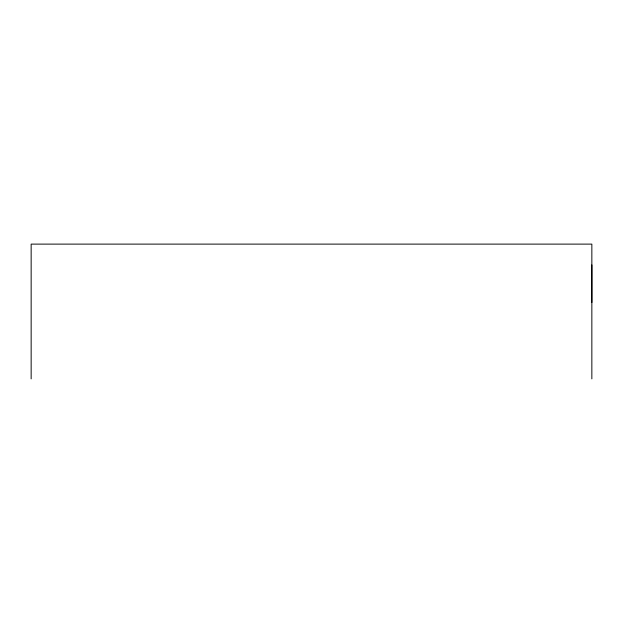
<?xml version="1.0" encoding="UTF-8"?>
<svg xmlns="http://www.w3.org/2000/svg" width="623" height="623" viewBox="0 0 623 623"><rect width="100%" height="100%" fill="white"/><g stroke="black" fill="none" stroke-linecap="round" stroke-linejoin="round"><path stroke-width="0.93" d="M591.85 302.521L591.85 264.907M591.85 378.885L591.85 244.115L31.15 244.115L31.15 378.885"/></g></svg>
